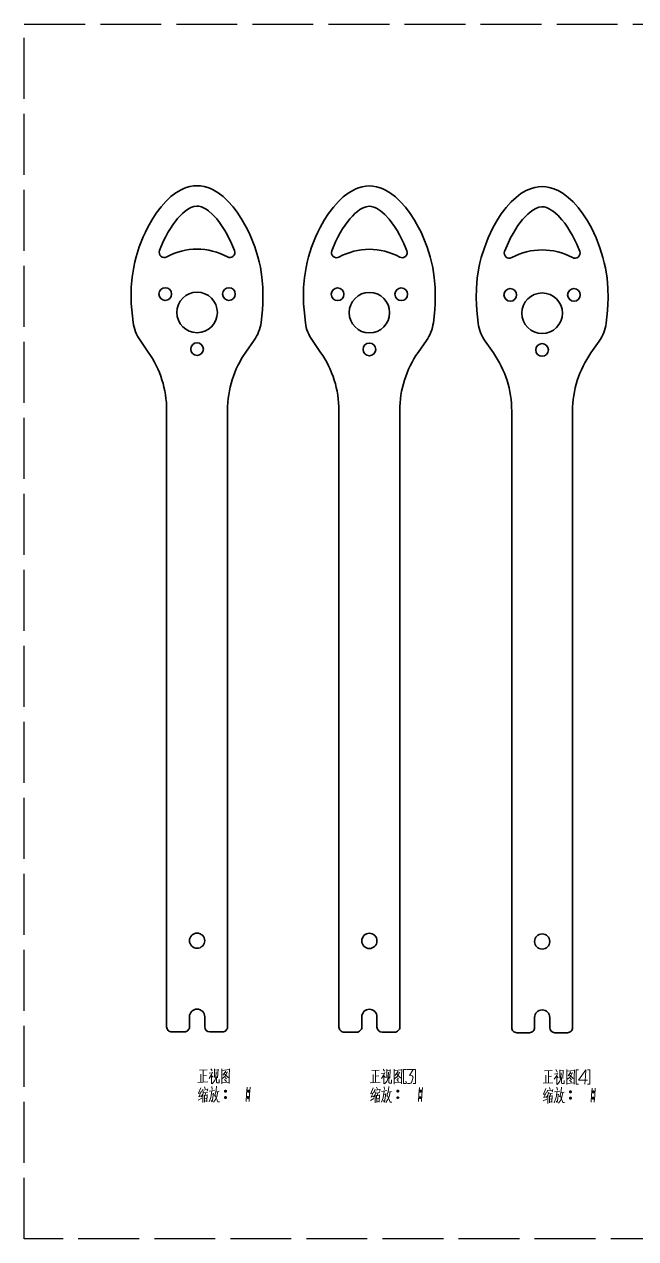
# Model space of a CAD drawing. Extents: x 399 to 1171, y 266 to 737.
# Drawn here: x 908.3 to 1028.9, y 265.6 to 505.3 of the extents above; entities that cross this region are included whole.
import ezdxf

# ---------------------------------------------------------------- set-up
doc = ezdxf.new("R2010")
doc.units = 0
doc.linetypes.add('ACAD_ISO02W100', pattern=[15, 12, -3])

msp = doc.modelspace()

# ---------------------------------------------------------------- linework, layer by layer
at = {"color": 7, "lineweight": 35, "ltscale": 0.07102}
for p, q in [((932.745972, 440.61499), (931.116516, 442.942017)), ((985.961914, 440.566833), (987.591309, 442.89389))]:
    msp.add_line(p, q, dxfattribs=at)
at = {"color": 7, "lineweight": 35, "ltscale": 0.071019}
for p, q in [((951.979858, 440.61499), (953.609253, 442.942017)), ((1000.801514, 440.457825), (999.172119, 442.784851)), ((1020.035461, 440.457825), (1021.664856, 442.784851))]:
    msp.add_line(p, q, dxfattribs=at)
at = {"color": 7, "lineweight": 35, "ltscale": 0.071021}
msp.add_line((966.728027, 440.566833), (965.098572, 442.89389), dxfattribs=at)
at = {"color": 7, "lineweight": 35}
for p, q in [((936.362915, 429.143433), (936.362915, 307.449432)), ((948.362915, 429.143433), (948.362915, 307.449432)), ((970.344971, 429.095337), (970.344971, 307.401306)), ((982.344971, 429.095337), (982.344971, 307.401306)), ((1004.418518, 428.986267), (1004.418518, 307.292267)), ((1016.418518, 428.986267), (1016.418518, 307.292267))]:
    msp.add_line(p, q, dxfattribs=at)
at = {"color": 7, "lineweight": 35, "ltscale": 0.05}
for p, q in [((940.862915, 307.449432), (940.862915, 309.449432)), ((943.862915, 309.449432), (943.862915, 307.449432)), ((974.844971, 307.401306), (974.844971, 309.401306)), ((977.844971, 309.401306), (977.844971, 307.401306)), ((1008.918518, 307.292267), (1008.918518, 309.292267)), ((1011.918518, 309.292267), (1011.918518, 307.292267))]:
    msp.add_line(p, q, dxfattribs=at)
at = {"color": 7, "lineweight": 35, "ltscale": 0.0625}
for p, q in [((937.362915, 306.449432), (939.862915, 306.449432)), ((947.362915, 306.449432), (944.862915, 306.449432)), ((971.344971, 306.401306), (973.844971, 306.401306)), ((981.344971, 306.401306), (978.844971, 306.401306)), ((1005.418518, 306.292267), (1007.918518, 306.292267)), ((1015.418518, 306.292267), (1012.918518, 306.292267))]:
    msp.add_line(p, q, dxfattribs=at)
at = {"color": 40, "linetype": 'ACAD_ISO02W100', "true_color": 0xf8d731}
msp.add_lwpolyline([(908.29108, 505.317705), (1170.937164, 505.317705), (1170.937164, 265.628756), (908.29108, 265.628756)], close=True, dxfattribs=at)
at = {"color": 7, "lineweight": 35}
for points in [[(929.74115, 446.464172), (929.473999, 448.980042), (929.398071, 450.219269), (929.362915, 451.449402), (929.398804, 453.405609), (929.563599, 455.375214), (929.878296, 457.384338), (930.098267, 458.409515), (930.362915, 459.449402), (930.967529, 461.384949), (931.731262, 463.341553), (932.172546, 464.315735), (932.652527, 465.279114), (933.442627, 466.688354), (934.312378, 468.03186), (935.255432, 469.282837), (936.264221, 470.413971), (937.209106, 471.297455), (938.192505, 472.048035), (939.207214, 472.650085), (939.723999, 472.891235), (940.245728, 473.090515), (940.947449, 473.289154), (941.653992, 473.409241), (942.362915, 473.449402), (943.071838, 473.409241), (943.77832, 473.289154), (944.480103, 473.090515), (945.001831, 472.891235), (945.518616, 472.650085), (946.533264, 472.048035), (947.516663, 471.297455), (948.461609, 470.413971), (949.470337, 469.282837), (950.413391, 468.03186), (951.283142, 466.688354), (952.073242, 465.279114), (952.553223, 464.315735), (952.994507, 463.341553), (953.758301, 461.384949), (954.362915, 459.449402), (954.627502, 458.409515), (954.847473, 457.384338), (955.16217, 455.375214), (955.327026, 453.405609), (955.362915, 451.449402), (955.327698, 450.219269), (955.25177, 448.980042), (954.98468, 446.464172)], [(963.723206, 446.416046), (963.456055, 448.931885), (963.380127, 450.171143), (963.344971, 451.401306), (963.380859, 453.357483), (963.545654, 455.327087), (963.860352, 457.336182), (964.080322, 458.361389), (964.344971, 459.401306), (964.949585, 461.336792), (965.713318, 463.293396), (966.154602, 464.267639), (966.634583, 465.230957), (967.424683, 466.640198), (968.294434, 467.983765), (969.237488, 469.234711), (970.246277, 470.365845), (971.191162, 471.249329), (972.174561, 471.999878), (973.18927, 472.601959), (973.706055, 472.843079), (974.227783, 473.042358), (974.929504, 473.241028), (975.636047, 473.361115), (976.344971, 473.401306), (977.053894, 473.361115), (977.760376, 473.241028), (978.462158, 473.042358), (978.983887, 472.843079), (979.500671, 472.601959), (980.51532, 471.999878), (981.498718, 471.249329), (982.443665, 470.365845), (983.452393, 469.234711), (984.395447, 467.983765), (985.265198, 466.640198), (986.055298, 465.230957), (986.535278, 464.267639), (986.976563, 463.293396), (987.740356, 461.336792), (988.344971, 459.401306), (988.609558, 458.361389), (988.829529, 457.336182), (989.144226, 455.327087), (989.309082, 453.357483), (989.344971, 451.401306), (989.309753, 450.171143), (989.233826, 448.931885), (988.966736, 446.416046)], [(997.796753, 446.307007), (997.529602, 448.822876), (997.453735, 450.062103), (997.418518, 451.292236), (997.454407, 453.248444), (997.619202, 455.218048), (997.933899, 457.227173), (998.15387, 458.25235), (998.418518, 459.292236), (999.023132, 461.227783), (999.786865, 463.184387), (1000.228149, 464.158569), (1000.70813, 465.121948), (1001.49823, 466.531189), (1002.367981, 467.874695), (1003.311035, 469.125671), (1004.319824, 470.256805), (1005.264709, 471.140289), (1006.248108, 471.890869), (1007.262817, 472.49292), (1007.779602, 472.73407), (1008.301331, 472.93335), (1009.003052, 473.131989), (1009.709595, 473.252075), (1010.418518, 473.292236), (1011.127441, 473.252075), (1011.833923, 473.131989), (1012.535706, 472.93335), (1013.057434, 472.73407), (1013.574219, 472.49292), (1014.588867, 471.890869), (1015.572266, 471.140289), (1016.517212, 470.256805), (1017.52594, 469.125671), (1018.468994, 467.874695), (1019.338745, 466.531189), (1020.128845, 465.121948), (1020.608826, 464.158569), (1021.05011, 463.184387), (1021.813904, 461.227783), (1022.418518, 459.292236), (1022.683105, 458.25235), (1022.903076, 457.227173), (1023.217773, 455.218048), (1023.382629, 453.248444), (1023.418518, 451.292236), (1023.383301, 450.062103), (1023.307373, 448.822876), (1023.040283, 446.307007)], [(934.95697, 460.651245), (935.703003, 462.423706), (936.145996, 463.326782), (936.624573, 464.207581), (937.095581, 464.99234), (937.593933, 465.74469), (938.521667, 466.954468), (939.013611, 467.502747), (939.51532, 467.997742), (940.01123, 468.423401), (940.499023, 468.778625), (941.143127, 469.144714), (941.715759, 469.359192), (942.29657, 469.448578), (942.736267, 469.418884), (943.220886, 469.293518), (943.773682, 469.049133), (944.171692, 468.814697), (944.584961, 468.524048), (945.427856, 467.79126), (946.254883, 466.894379), (946.810486, 466.190674), (947.34137, 465.437592), (947.850525, 464.634705), (948.328491, 463.800659), (949.179504, 462.080658), (949.76886, 460.651245)], [(968.939026, 460.603119), (969.685059, 462.375549), (970.128052, 463.278687), (970.606628, 464.159454), (971.077637, 464.944214), (971.575989, 465.696533), (972.503723, 466.906342), (972.995667, 467.454651), (973.497375, 467.949646), (973.993286, 468.375275), (974.481079, 468.73053), (975.125183, 469.096619), (975.697815, 469.311035), (976.278625, 469.400452), (976.718323, 469.370789), (977.202942, 469.245392), (977.755737, 469.000977), (978.153748, 468.766571), (978.567017, 468.475891), (979.409912, 467.743164), (980.236938, 466.846252), (980.792542, 466.142578), (981.323425, 465.389465), (981.832581, 464.586548), (982.310547, 463.752502), (983.16156, 462.032532), (983.750916, 460.603088)], [(1003.012573, 460.49408), (1003.758606, 462.266541), (1004.201599, 463.169617), (1004.680176, 464.050415), (1005.151184, 464.835175), (1005.649536, 465.587524), (1006.577271, 466.797302), (1007.069214, 467.345581), (1007.570923, 467.840576), (1008.066833, 468.266235), (1008.554626, 468.62146), (1009.19873, 468.987549), (1009.771362, 469.202026), (1010.352173, 469.291412), (1010.79187, 469.261719), (1011.276489, 469.136353), (1011.829285, 468.891968), (1012.227295, 468.657532), (1012.640564, 468.366882), (1013.483459, 467.634094), (1014.310486, 466.737213), (1014.866089, 466.033508), (1015.396973, 465.280426), (1015.906128, 464.477539), (1016.384094, 463.643494), (1017.235107, 461.923492), (1017.824463, 460.49408)]]:
    msp.add_lwpolyline(points, dxfattribs=at)
at = {"color": 7, "lineweight": 13}
for points in [[(942.817932, 298.889435), (944.322937, 298.959442)], [(943.0979, 298.084442), (943.0979, 296.50943)], [(943.587891, 298.889435), (943.587891, 297.734436), (943.587891, 296.544434)], [(943.587891, 297.76944), (944.217896, 297.839447)], [(945.407898, 298.504425), (945.23291, 298.014435), (944.74292, 297.279419)], [(944.777893, 298.294434), (945.337891, 298.364441)], [(945.057922, 299.169434), (945.337891, 298.74942)], [(945.23291, 298.014435), (945.23291, 296.229431)], [(945.23291, 297.839447), (945.547913, 297.524445)], [(945.827942, 299.13443), (945.827942, 297.454437)], [(946.49292, 298.959442), (945.827942, 298.889435)], [(946.037903, 297.489441), (945.862915, 296.859436)], [(946.142944, 298.539429), (946.037903, 297.489441)], [(946.177917, 296.50943), (946.177917, 297.594421)], [(946.422913, 297.38443), (946.49292, 299.064423)], [(947.262939, 299.169434), (947.262939, 297.699432), (947.262939, 296.194427)], [(947.262939, 299.13443), (947.262939, 297.734436), (947.262939, 296.334442)], [(948.73291, 298.994446), (947.262939, 298.854431)], [(947.332886, 297.244446), (947.822937, 297.664429)], [(948.032898, 298.714447), (947.4729, 297.909424)], [(947.787903, 298.154419), (948.487915, 297.419434)], [(947.822937, 298.364441), (948.277893, 298.434418)], [(947.822937, 297.664429), (948.032898, 297.944427)], [(947.892944, 297.454437), (948.137939, 297.174438)], [(948.032898, 297.944427), (948.382935, 298.574432)], [(948.487915, 297.419434), (948.662903, 297.454437)], [(948.697937, 296.369446), (948.697937, 297.734436), (948.73291, 299.13443)], [(976.799988, 298.841309), (978.304993, 298.911316)], [(977.079956, 298.036316), (977.079956, 296.461304)], [(977.569946, 298.841309), (977.569946, 297.68631), (977.569946, 296.496307)], [(977.569946, 297.721313), (978.199951, 297.791321)], [(979.389954, 298.456299), (979.214966, 297.966309), (978.724976, 297.231293)], [(978.759949, 298.246307), (979.319946, 298.316315)], [(979.039978, 299.121307), (979.319946, 298.701294)], [(979.214966, 297.966309), (979.214966, 296.181305)], [(979.214966, 297.791321), (979.529968, 297.476318)], [(979.809998, 299.086304), (979.809998, 297.406311)], [(980.474976, 298.911316), (979.809998, 298.841309)], [(980.019958, 297.441315), (979.844971, 296.81131)], [(980.125, 298.491302), (980.019958, 297.441315)], [(980.159973, 296.461304), (980.159973, 297.546295)], [(980.404968, 297.336304), (980.474976, 299.016296)], [(981.244995, 299.121307), (981.244995, 297.651306), (981.244995, 296.146301)], [(981.244995, 299.086304), (981.244995, 297.68631), (981.244995, 296.286316)], [(982.714966, 298.94632), (981.244995, 298.806305)], [(981.314941, 297.19632), (981.804993, 297.616302)], [(982.014954, 298.666321), (981.454956, 297.861298)], [(981.769958, 298.106293), (982.469971, 297.371307)], [(981.804993, 298.316315), (982.259949, 298.386292)], [(981.804993, 297.616302), (982.014954, 297.896301)], [(981.875, 297.406311), (982.119995, 297.126312)], [(982.014954, 297.896301), (982.36499, 298.526306)], [(982.469971, 297.371307), (982.644958, 297.406311)], [(982.679993, 296.32132), (982.679993, 297.68631), (982.714966, 299.086304)], [(983.519958, 296.251312), (983.064941, 296.251312), (983.064941, 297.651306), (983.064941, 299.0513), (983.519958, 299.0513)], [(983.519958, 296.706299), (983.589966, 296.496307), (983.694946, 296.32132), (983.904968, 296.251312), (984.324951, 296.251312), (984.5, 296.356293), (984.744995, 296.566315), (984.954956, 297.511292), (984.814941, 297.756317), (984.534973, 297.896301), (984.254944, 297.826294), (984.954956, 299.0513), (983.694946, 299.0513)], [(984.954956, 296.251312), (985.409973, 296.251312), (985.409973, 297.651306), (985.409973, 299.0513), (984.954956, 299.0513)], [(1010.873535, 298.732269), (1012.37854, 298.802277)], [(1011.153503, 297.927277), (1011.153503, 296.352264)], [(1011.643494, 298.732269), (1011.643494, 297.577271), (1011.643494, 296.387268)], [(1011.643494, 297.612274), (1012.273499, 297.682281)], [(1013.463501, 298.34726), (1013.288513, 297.857269), (1012.798523, 297.122253)], [(1012.833496, 298.137268), (1013.393494, 298.207275)], [(1013.113525, 299.012268), (1013.393494, 298.592255)], [(1013.288513, 297.857269), (1013.288513, 296.072266)], [(1013.288513, 297.682281), (1013.603516, 297.367279)], [(1013.883545, 298.977264), (1013.883545, 297.297272)], [(1014.548523, 298.802277), (1013.883545, 298.732269)], [(1014.093506, 297.332275), (1013.918518, 296.702271)], [(1014.198547, 298.382263), (1014.093506, 297.332275)], [(1014.233521, 296.352264), (1014.233521, 297.437256)], [(1014.478516, 297.227264), (1014.548523, 298.907257)], [(1015.318542, 299.012268), (1015.318542, 297.542267), (1015.318542, 296.037262)], [(1015.318542, 298.977264), (1015.318542, 297.577271), (1015.318542, 296.177277)], [(1016.788513, 298.83728), (1015.318542, 298.697266)], [(1015.388489, 297.08728), (1015.87854, 297.507263)], [(1016.088501, 298.557281), (1015.528503, 297.752258)], [(1015.843506, 297.997253), (1016.543518, 297.262268)], [(1015.87854, 298.207275), (1016.333496, 298.277252)], [(1015.87854, 297.507263), (1016.088501, 297.787262)], [(1015.948547, 297.297272), (1016.193542, 297.017273)], [(1016.088501, 297.787262), (1016.438538, 298.417267)], [(1016.543518, 297.262268), (1016.718506, 297.297272)], [(1016.75354, 296.21228), (1016.75354, 297.577271), (1016.788513, 298.977264)], [(1017.593506, 296.142273), (1017.138489, 296.142273), (1017.138489, 297.542267), (1017.138489, 298.942261), (1017.593506, 298.942261)], [(1018.818542, 296.142273), (1018.958496, 297.717255), (1019.063538, 298.942261), (1017.593506, 296.912262), (1019.343506, 296.912262)], [(1019.343506, 296.142273), (1019.798523, 296.142273), (1019.798523, 297.542267), (1019.798523, 298.942261), (1019.343506, 298.942261)], [(942.537903, 296.474426), (944.497925, 296.579437)], [(943.0979, 295.424438), (942.642944, 294.339417)], [(943.412903, 295.109436), (943.307922, 294.549438)], [(943.412903, 294.969421), (944.462891, 295.109436)], [(943.797913, 295.599426), (943.9729, 295.214417)], [(944.497925, 295.214417), (944.35791, 294.75943)], [(945.267944, 294.829437), (945.162903, 293.919434), (945.057922, 293.49942), (944.74292, 292.62442)], [(944.777893, 294.75943), (945.827942, 294.899414)], [(945.267944, 295.669434), (945.372925, 295.109436)], [(945.337891, 296.229431), (945.61792, 296.50943)], [(945.61792, 296.50943), (945.862915, 296.859436)], [(946.10791, 294.969421), (945.967896, 294.339417)], [(946.177917, 295.704437), (946.10791, 294.969421)], [(946.317932, 296.404419), (946.177917, 296.50943)], [(946.737915, 296.404419), (946.317932, 296.404419)], [(946.737915, 297.034424), (946.737915, 296.404419)], [(947.262939, 296.439423), (948.62793, 296.544434)], [(947.787903, 297.069427), (948.137939, 296.684418)], [(947.822937, 294.899414), (948.137939, 294.899414)], [(948.697937, 296.264435), (948.697937, 296.369446), (948.62793, 296.544434)], [(952.23291, 295.529419), (952.12793, 294.129425), (952.022888, 292.729431)], [(952.267944, 294.899414), (952.582886, 294.899414)], [(952.827942, 295.529419), (952.7229, 294.129425), (952.61792, 292.729431)], [(976.519958, 296.4263), (978.47998, 296.531311)], [(977.079956, 295.376312), (976.625, 294.29129)], [(977.394958, 295.06131), (977.289978, 294.501312)], [(977.394958, 294.921295), (978.444946, 295.06131)], [(977.779968, 295.5513), (977.954956, 295.16629)], [(978.47998, 295.16629), (978.339966, 294.711304)], [(978.759949, 294.711304), (979.809998, 294.851288)], [(979.25, 295.621307), (979.35498, 295.06131)], [(979.319946, 296.181305), (979.599976, 296.461304)], [(979.599976, 296.461304), (979.844971, 296.81131)], [(980.089966, 294.921295), (979.949951, 294.29129)], [(980.159973, 295.656311), (980.089966, 294.921295)], [(980.299988, 296.356293), (980.159973, 296.461304)], [(980.719971, 296.356293), (980.299988, 296.356293)], [(980.719971, 296.986298), (980.719971, 296.356293)], [(981.244995, 296.391296), (982.609985, 296.496307)], [(981.769958, 297.021301), (982.119995, 296.636292)], [(981.804993, 294.851288), (982.119995, 294.851288)], [(982.679993, 296.216309), (982.679993, 296.32132), (982.609985, 296.496307)], [(986.214966, 295.481293), (986.109985, 294.081299), (986.004944, 292.681305)], [(986.25, 294.851288), (986.564941, 294.851288)], [(986.809998, 295.481293), (986.704956, 294.081299), (986.599976, 292.681305)], [(1010.593506, 296.317261), (1012.553528, 296.422272)], [(1011.153503, 295.267273), (1010.698547, 294.182251)], [(1011.468506, 294.952271), (1011.363525, 294.392273)], [(1011.468506, 294.812256), (1012.518494, 294.952271)], [(1011.853516, 295.442261), (1012.028503, 295.057251)], [(1012.553528, 295.057251), (1012.413513, 294.602264)], [(1013.323547, 295.512268), (1013.428528, 294.952271)], [(1013.393494, 296.072266), (1013.673523, 296.352264)], [(1013.673523, 296.352264), (1013.918518, 296.702271)], [(1014.233521, 295.547272), (1014.163513, 294.812256)], [(1014.373535, 296.247253), (1014.233521, 296.352264)], [(1014.793518, 296.247253), (1014.373535, 296.247253)], [(1014.793518, 296.877258), (1014.793518, 296.247253)], [(1015.318542, 296.282257), (1016.683533, 296.387268)], [(1015.843506, 296.912262), (1016.193542, 296.527252)], [(1016.75354, 296.107269), (1016.75354, 296.21228), (1016.683533, 296.387268)], [(1020.288513, 295.372253), (1020.183533, 293.97226), (1020.078491, 292.572266)], [(1020.883545, 295.372253), (1020.778503, 293.97226), (1020.673523, 292.572266)], [(942.572937, 292.974426), (943.272888, 293.359436)], [(943.027893, 294.409424), (942.60791, 294.26944)], [(942.677917, 293.639435), (943.202942, 293.814423)], [(943.167908, 294.654419), (942.712891, 293.639435)], [(943.48291, 294.129425), (943.167908, 293.639435)], [(943.657898, 294.689423), (943.48291, 294.129425)], [(943.517944, 294.199432), (943.517944, 292.484436)], [(943.727905, 294.409424), (944.427917, 294.514435)], [(943.797913, 293.98941), (943.832886, 292.589417)], [(943.797913, 293.88443), (944.322937, 293.954437)], [(943.832886, 293.324432), (944.217896, 293.39444)], [(944.287903, 292.834412), (943.86792, 292.764435)], [(944.042908, 294.444427), (943.9729, 293.88443)], [(944.35791, 294.059418), (944.287903, 292.659424)], [(945.582886, 294.339417), (945.477905, 293.49942), (945.337891, 292.659424), (945.12793, 292.939423)], [(945.197937, 294.164429), (945.582886, 294.234436)], [(945.967896, 293.079437), (945.582886, 292.554413)], [(945.967896, 294.339417), (945.792908, 293.779419)], [(945.897888, 294.094421), (946.457886, 292.659424)], [(946.247925, 293.709412), (945.967896, 293.079437)], [(946.037903, 294.584412), (946.737915, 294.724426)], [(946.457886, 294.654419), (946.247925, 293.709412)], [(946.457886, 292.659424), (946.772888, 292.659424)], [(947.787903, 294.794434), (948.172913, 294.794434)], [(947.787903, 293.534424), (948.172913, 293.534424)], [(947.822937, 294.654419), (948.137939, 294.654419)], [(947.822937, 293.639435), (948.137939, 293.639435)], [(947.822937, 293.39444), (948.137939, 293.39444)], [(952.23291, 294.794434), (952.61792, 294.794434)], [(952.23291, 293.534424), (952.61792, 293.534424)], [(952.267944, 294.654419), (952.582886, 294.654419)], [(952.267944, 293.639435), (952.582886, 293.639435)], [(952.267944, 293.39444), (952.582886, 293.39444)], [(976.554993, 292.9263), (977.254944, 293.31131)], [(977.009949, 294.361298), (976.589966, 294.221313)], [(976.659973, 293.591309), (977.184998, 293.766296)], [(977.149963, 294.606293), (976.694946, 293.591309)], [(977.464966, 294.081299), (977.149963, 293.591309)], [(977.639954, 294.641296), (977.464966, 294.081299)], [(977.5, 294.151306), (977.5, 292.43631)], [(977.709961, 294.361298), (978.409973, 294.466309)], [(977.779968, 293.941284), (977.814941, 292.54129)], [(977.779968, 293.836304), (978.304993, 293.906311)], [(977.814941, 293.276306), (978.199951, 293.346313)], [(978.269958, 292.786285), (977.849976, 292.716309)], [(978.024963, 294.396301), (977.954956, 293.836304)], [(978.339966, 294.011292), (978.269958, 292.611298)], [(979.25, 294.781311), (979.144958, 293.871307), (979.039978, 293.451294), (978.724976, 292.576294)], [(979.564941, 294.29129), (979.459961, 293.451294), (979.319946, 292.611298), (979.109985, 292.891296)], [(979.179993, 294.116302), (979.564941, 294.18631)], [(979.949951, 293.031311), (979.564941, 292.506287)], [(979.949951, 294.29129), (979.774963, 293.731293)], [(979.879944, 294.046295), (980.439941, 292.611298)], [(980.22998, 293.661285), (979.949951, 293.031311)], [(980.019958, 294.536285), (980.719971, 294.6763)], [(980.439941, 294.606293), (980.22998, 293.661285)], [(980.439941, 292.611298), (980.754944, 292.611298)], [(981.769958, 294.746307), (982.154968, 294.746307)], [(981.769958, 293.486298), (982.154968, 293.486298)], [(981.804993, 294.606293), (982.119995, 294.606293)], [(981.804993, 293.591309), (982.119995, 293.591309)], [(981.804993, 293.346313), (982.119995, 293.346313)], [(986.214966, 294.746307), (986.599976, 294.746307)], [(986.214966, 293.486298), (986.599976, 293.486298)], [(986.25, 294.606293), (986.564941, 294.606293)], [(986.25, 293.591309), (986.564941, 293.591309)], [(986.25, 293.346313), (986.564941, 293.346313)], [(1010.62854, 292.817261), (1011.328491, 293.202271)], [(1011.083496, 294.252258), (1010.663513, 294.112274)], [(1010.733521, 293.482269), (1011.258545, 293.657257)], [(1011.223511, 294.497253), (1010.768494, 293.482269)], [(1011.538513, 293.97226), (1011.223511, 293.482269)], [(1011.713501, 294.532257), (1011.538513, 293.97226)], [(1011.573547, 294.042267), (1011.573547, 292.327271)], [(1011.783508, 294.252258), (1012.483521, 294.357269)], [(1011.853516, 293.832245), (1011.888489, 292.432251)], [(1011.853516, 293.727264), (1012.37854, 293.797272)], [(1011.888489, 293.167267), (1012.273499, 293.237274)], [(1012.343506, 292.677246), (1011.923523, 292.607269)], [(1012.098511, 294.287262), (1012.028503, 293.727264)], [(1012.413513, 293.902252), (1012.343506, 292.502258)], [(1013.323547, 294.672272), (1013.218506, 293.762268), (1013.113525, 293.342255), (1012.798523, 292.467255)], [(1012.833496, 294.602264), (1013.883545, 294.742249)], [(1013.638489, 294.182251), (1013.533508, 293.342255), (1013.393494, 292.502258), (1013.183533, 292.782257)], [(1013.25354, 294.007263), (1013.638489, 294.077271)], [(1014.023499, 292.922272), (1013.638489, 292.397247)], [(1014.023499, 294.182251), (1013.848511, 293.622253)], [(1013.953491, 293.937256), (1014.513489, 292.502258)], [(1014.163513, 294.812256), (1014.023499, 294.182251)], [(1014.303528, 293.552246), (1014.023499, 292.922272)], [(1014.093506, 294.427246), (1014.793518, 294.567261)], [(1014.513489, 294.497253), (1014.303528, 293.552246)], [(1014.513489, 292.502258), (1014.828491, 292.502258)], [(1015.843506, 294.637268), (1016.228516, 294.637268)], [(1015.843506, 293.377258), (1016.228516, 293.377258)], [(1015.87854, 294.742249), (1016.193542, 294.742249)], [(1015.87854, 294.497253), (1016.193542, 294.497253)], [(1015.87854, 293.482269), (1016.193542, 293.482269)], [(1015.87854, 293.237274), (1016.193542, 293.237274)], [(1020.288513, 294.637268), (1020.673523, 294.637268)], [(1020.288513, 293.377258), (1020.673523, 293.377258)], [(1020.323547, 294.742249), (1020.638489, 294.742249)], [(1020.323547, 294.497253), (1020.638489, 294.497253)], [(1020.323547, 293.482269), (1020.638489, 293.482269)], [(1020.323547, 293.237274), (1020.638489, 293.237274)]]:
    msp.add_lwpolyline(points, dxfattribs=at)
for points in [[(947.892944, 294.584412), (948.067932, 294.584412), (948.172913, 294.689423), (948.172913, 294.86441), (948.067932, 294.969421), (947.892944, 294.969421), (947.787903, 294.86441), (947.787903, 294.689423)], [(952.337891, 294.584412), (952.512939, 294.584412), (952.61792, 294.689423), (952.61792, 294.86441), (952.512939, 294.969421), (952.337891, 294.969421), (952.23291, 294.86441), (952.23291, 294.689423)], [(981.875, 294.536285), (982.049988, 294.536285), (982.154968, 294.641296), (982.154968, 294.816284), (982.049988, 294.921295), (981.875, 294.921295), (981.769958, 294.816284), (981.769958, 294.641296)], [(986.319946, 294.536285), (986.494995, 294.536285), (986.599976, 294.641296), (986.599976, 294.816284), (986.494995, 294.921295), (986.319946, 294.921295), (986.214966, 294.816284), (986.214966, 294.641296)], [(947.892944, 293.324432), (948.067932, 293.324432), (948.172913, 293.429413), (948.172913, 293.604431), (948.067932, 293.709412), (947.892944, 293.709412), (947.787903, 293.604431), (947.787903, 293.429413)], [(952.337891, 293.324432), (952.512939, 293.324432), (952.61792, 293.429413), (952.61792, 293.604431), (952.512939, 293.709412), (952.337891, 293.709412), (952.23291, 293.604431), (952.23291, 293.429413)], [(981.875, 293.276306), (982.049988, 293.276306), (982.154968, 293.381287), (982.154968, 293.556305), (982.049988, 293.661285), (981.875, 293.661285), (981.769958, 293.556305), (981.769958, 293.381287)], [(986.319946, 293.276306), (986.494995, 293.276306), (986.599976, 293.381287), (986.599976, 293.556305), (986.494995, 293.661285), (986.319946, 293.661285), (986.214966, 293.556305), (986.214966, 293.381287)], [(1015.948547, 294.427246), (1016.123535, 294.427246), (1016.228516, 294.532257), (1016.228516, 294.707245), (1016.123535, 294.812256), (1015.948547, 294.812256), (1015.843506, 294.707245), (1015.843506, 294.532257)], [(1015.948547, 293.167267), (1016.123535, 293.167267), (1016.228516, 293.272247), (1016.228516, 293.447266), (1016.123535, 293.552246), (1015.948547, 293.552246), (1015.843506, 293.447266), (1015.843506, 293.272247)], [(1020.393494, 294.427246), (1020.568542, 294.427246), (1020.673523, 294.532257), (1020.673523, 294.707245), (1020.568542, 294.812256), (1020.393494, 294.812256), (1020.288513, 294.707245), (1020.288513, 294.532257)], [(1020.393494, 293.167267), (1020.568542, 293.167267), (1020.673523, 293.272247), (1020.673523, 293.447266), (1020.568542, 293.552246), (1020.393494, 293.552246), (1020.288513, 293.447266), (1020.288513, 293.272247)]]:
    msp.add_lwpolyline(points, close=True, dxfattribs=at)
at = {"color": 7, "lineweight": 35}
for centre, radius in [((936.084229, 452.074402), 1.25), ((948.641602, 452.074402), 1.25), ((970.066284, 452.026306), 1.25), ((982.623657, 452.026306), 1.25), ((1004.139832, 451.917236), 1.25), ((1016.697205, 451.917236), 1.25), ((942.362915, 448.449402), 4), ((976.344971, 448.401306), 4), ((1010.418518, 448.292236), 4), ((942.362915, 441.199402), 1.25), ((976.344971, 441.151306), 1.25), ((1010.418518, 441.042236), 1.25), ((942.362915, 324.449432), 1.5), ((976.344971, 324.401306), 1.5), ((1010.418518, 324.292267), 1.5)]:
    msp.add_circle(centre, radius, dxfattribs=at)
for centre, radius, start, end in [((935.892395, 460.29776), 1, 159.299218, 298.639343), ((942.362915, 448.449402), 12.5, 61.360391, 118.639348), ((948.833435, 460.297729), 1, 241.360393, 20.702066), ((969.874451, 460.249634), 1, 159.299218, 298.639343), ((976.344971, 448.401306), 12.5, 61.360391, 118.639348), ((982.815491, 460.249603), 1, 241.360393, 20.702066), ((1003.947998, 460.140594), 1, 159.299218, 298.639343), ((1010.418518, 448.292236), 12.5, 61.360391, 118.639348), ((1016.889038, 460.140564), 1, 241.360393, 20.702066), ((937.669739, 447.53064), 8, 187.660735, 215.000002), ((947.05603, 447.53064), 8, 325, 352.339266), ((971.651794, 447.482483), 8, 187.660735, 215.000002), ((981.038086, 447.482483), 8, 325, 352.339266), ((1005.725342, 447.373474), 8, 187.660735, 215.000002), ((1015.111633, 447.373474), 8, 325, 352.339266), ((916.362915, 429.143433), 20, 0, 35), ((968.362915, 429.143433), 20, 144.999998, 180.000005), ((950.344971, 429.095337), 20, 0, 35), ((1002.344971, 429.095337), 20, 144.999998, 180.000005), ((984.418518, 428.986267), 20, 0, 35), ((1036.418457, 428.986267), 20, 144.999998, 180.000005), ((942.362915, 309.449432), 1.5, 0, 179.999995), ((976.344971, 309.401306), 1.5, 0, 179.999995), ((1010.418518, 309.292267), 1.5, 0, 179.999995), ((937.362915, 307.449432), 1, 179.999995, 269.999997), ((939.862915, 307.449432), 1, 269.999997, 0), ((944.862915, 307.449432), 1, 180.000005, 269.999997), ((947.362915, 307.449432), 1, 269.999997, 360), ((971.344971, 307.401306), 1, 179.999995, 269.999997), ((973.844971, 307.401306), 1, 269.999997, 0), ((978.844971, 307.401306), 1, 180.000005, 269.999997), ((981.344971, 307.401306), 1, 269.999997, 360), ((1005.418518, 307.292267), 1, 179.999995, 269.999997), ((1007.918518, 307.292267), 1, 269.999997, 0), ((1012.918518, 307.292267), 1, 180.000005, 269.999997), ((1015.418518, 307.292267), 1, 269.999997, 360)]:
    msp.add_arc(centre, radius, start, end, dxfattribs=at)

doc.saveas('drawing.dxf')
